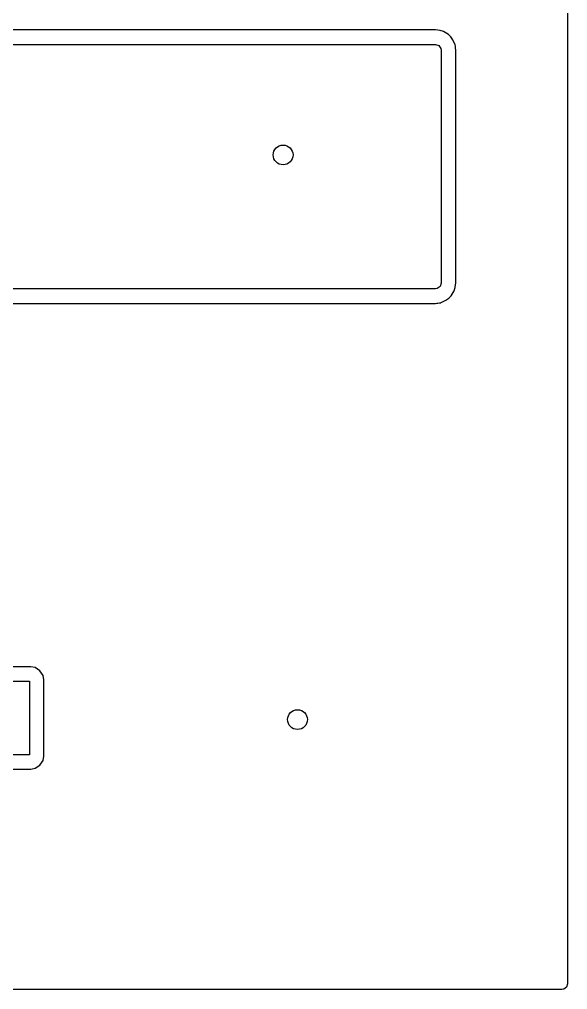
# Model space of a CAD drawing. Extents: x 0.01 to 1.99, y 0.01 to 1.59.
# Drawn here: x 1.606 to 1.988, y 0.012 to 0.688 of the extents above; entities that cross this region are included whole.
import ezdxf

# ---------------------------------------------------------------- set-up
doc = ezdxf.new("R2010")
doc.units = 0
doc.header["$MEASUREMENT"] = 0
doc.layers.add('BLACK', color=7, linetype='CONTINUOUS')

msp = doc.modelspace()

# ---------------------------------------------------------------- linework, layer by layer
at = {"layer": 'BLACK', "linetype": 'CONTINUOUS'}
for p, q in [((1.98801, 1.58411), (1.98801, 0.01589)), ((1.8961, 0.68022), (1.45078, 0.68022)), ((1.89926, 0.67972), (1.8961, 0.68022)), ((1.8961, 0.68022), (1.8961, 0.68022)), ((1.90155, 0.67897), (1.89926, 0.67972)), ((1.90503, 0.67702), (1.90155, 0.67897)), ((1.90666, 0.67526), (1.90503, 0.67702)), ((1.45078, 0.67), (1.8961, 0.67)), ((1.8961, 0.67), (1.89839, 0.66926)), ((1.89839, 0.66926), (1.89981, 0.66731)), ((1.90807, 0.67331), (1.90666, 0.67526)), ((1.90974, 0.66969), (1.90807, 0.67331)), ((1.9099, 0.6689), (1.90974, 0.66969)), ((1.91009, 0.6677), (1.9099, 0.6689)), ((1.89981, 0.66731), (1.9, 0.6661)), ((1.9, 0.6661), (1.9, 0.5039)), ((1.91022, 0.6661), (1.91009, 0.6677)), ((1.91022, 0.5039), (1.91022, 0.6661)), ((1.91022, 0.6661), (1.91022, 0.6661)), ((1.8961, 0.5), (1.23733, 0.5)), ((1.89731, 0.50019), (1.8961, 0.5)), ((1.89926, 0.50161), (1.89731, 0.50019)), ((1.9, 0.5039), (1.89926, 0.50161)), ((1.90897, 0.49845), (1.90972, 0.50074)), ((1.90972, 0.50074), (1.90982, 0.50137)), ((1.90982, 0.50137), (1.91022, 0.5039)), ((1.90331, 0.49193), (1.90526, 0.49334)), ((1.90526, 0.49334), (1.90583, 0.49387)), ((1.90526, 0.49334), (1.90526, 0.49334)), ((1.90583, 0.49387), (1.90702, 0.49497)), ((1.90702, 0.49497), (1.90897, 0.49845)), ((1.32642, 0.48978), (1.8961, 0.48978)), ((1.8961, 0.48978), (1.897, 0.48985)), ((1.8961, 0.48978), (1.8961, 0.48978)), ((1.897, 0.48985), (1.8977, 0.48991)), ((1.8977, 0.48991), (1.8989, 0.4901)), ((1.8977, 0.48991), (1.8977, 0.48991)), ((1.8989, 0.4901), (1.89891, 0.4901)), ((1.89891, 0.4901), (1.89969, 0.49026)), ((1.89891, 0.4901), (1.89891, 0.4901)), ((1.89969, 0.49026), (1.90006, 0.49042)), ((1.89969, 0.49026), (1.89969, 0.49026)), ((1.89969, 0.49026), (1.89969, 0.49026)), ((1.90006, 0.49042), (1.90331, 0.49193)), ((1.90331, 0.49193), (1.90331, 0.49193)), ((1.61444, 0.23672), (1.57923, 0.23672)), ((1.61736, 0.23614), (1.61444, 0.23672)), ((1.62067, 0.23392), (1.61736, 0.23614)), ((1.62289, 0.23061), (1.62067, 0.23392)), ((1.62347, 0.22769), (1.62289, 0.23061)), ((1.57346, 0.2267), (1.61345, 0.2267)), ((1.61345, 0.2267), (1.61345, 0.1755)), ((1.62347, 0.17451), (1.62347, 0.22769)), ((1.61345, 0.1755), (1.54655, 0.1755)), ((1.62067, 0.16828), (1.62289, 0.17159)), ((1.62289, 0.17159), (1.62347, 0.17451)), ((1.54556, 0.16548), (1.61444, 0.16548)), ((1.61444, 0.16548), (1.61736, 0.16606)), ((1.61444, 0.16548), (1.61444, 0.16548)), ((1.61736, 0.16606), (1.62067, 0.16828)), ((1.61736, 0.16606), (1.61736, 0.16606)), ((1.62067, 0.16828), (1.62067, 0.16828)), ((1.62067, 0.16828), (1.62067, 0.16828)), ((1.98727, 0.01359), (1.98532, 0.01218)), ((1.98801, 0.01589), (1.98727, 0.01359)), ((1.98411, 0.01199), (0.01589, 0.01199)), ((1.98532, 0.01218), (1.98411, 0.01199))]:
    msp.add_line(p, q, dxfattribs=at)
at = {"layer": 'BLACK'}
for centre in [(1.79, 0.59315), (1.8, 0.2)]:
    msp.add_circle(centre, 0.00689, dxfattribs=at)

doc.saveas('drawing.dxf')
